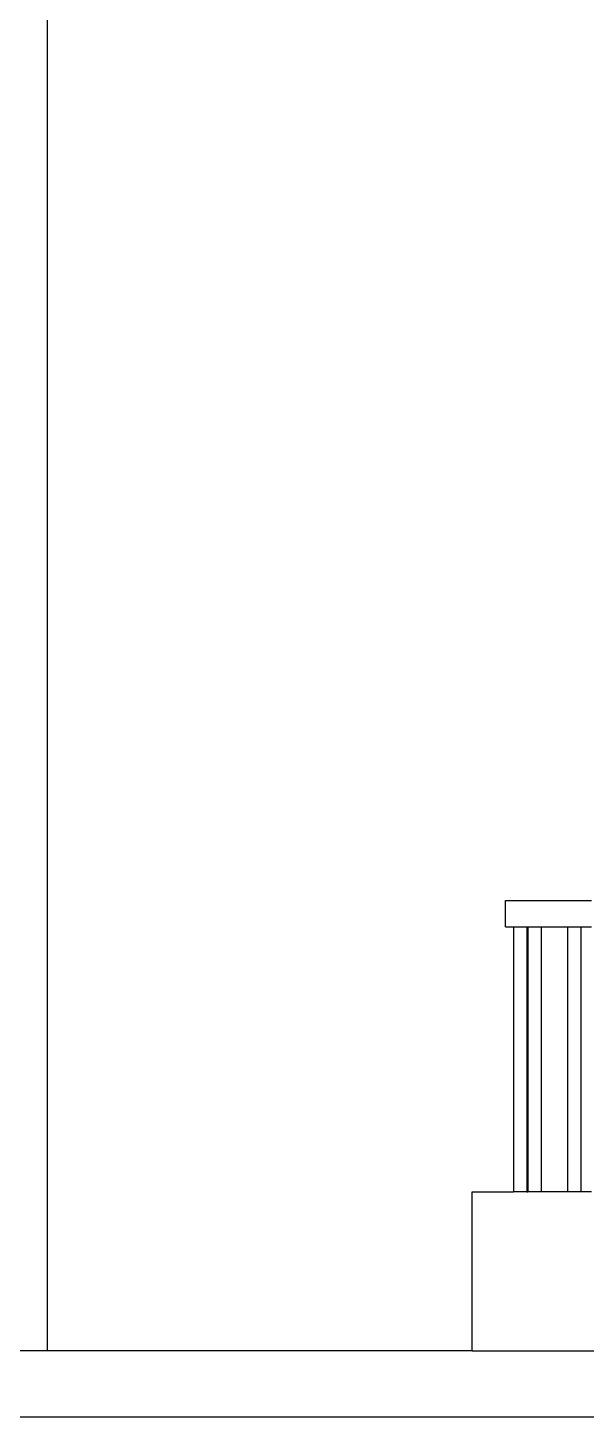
# Model space of a CAD drawing. Header units: inches. Extents: x 5914 to 162157, y -20538 to 282354.
# Drawn here: x 154470.5 to 154510.8, y -20169.6 to -20069.2 of the extents above; entities that cross this region are included whole.
import ezdxf

# ---------------------------------------------------------------- set-up
doc = ezdxf.new("R2010")
doc.units = ezdxf.units.IN
doc.header["$MEASUREMENT"] = 0
doc.layers.add('ELE1 RA', color=1, linetype='Continuous', lineweight=30)
doc.layers.add('HATCH RA', color=8, linetype='Continuous', lineweight=5)

# ---------------------------------------------------------------- blocks, each defined once
blk = doc.blocks.new('TDG')
at = {"layer": 'ELE1 RA'}
for p, q in [((159083.74, -15851.96), (159083.74, -15739.96)), ((159118.28, -15819.96), (159118.28, -15817.96)), ((159118.28, -15817.96), (159124.78, -15817.96)), ((159118.28, -15819.96), (159118.9, -15819.96)), ((159118.9, -15819.96), (159118.9, -15839.96)), ((159118.9, -15819.96), (159119.9, -15819.96)), ((159119.9, -15819.96), (159119.9, -15839.96)), ((159119.9, -15819.96), (159119.97, -15819.96)), ((159119.97, -15819.96), (159119.97, -15839.96)), ((159119.97, -15819.96), (159120.97, -15819.96)), ((159120.97, -15819.96), (159120.97, -15839.96)), ((159120.97, -15819.96), (159122.97, -15819.96)), ((159122.97, -15819.96), (159122.97, -15839.96)), ((159122.97, -15819.96), (159123.97, -15819.96)), ((159123.97, -15819.96), (159123.97, -15839.96)), ((159123.97, -15819.96), (159124.78, -15819.96)), ((159115.78, -15851.96), (159115.78, -15839.96)), ((159115.78, -15839.96), (159118.9, -15839.96)), ((159119.9, -15839.96), (159118.9, -15839.96)), ((159119.9, -15839.96), (159119.97, -15839.96)), ((159120.97, -15839.96), (159119.97, -15839.96)), ((159122.97, -15839.96), (159120.97, -15839.96)), ((159123.97, -15839.96), (159122.97, -15839.96)), ((159124.78, -15839.96), (159123.97, -15839.96)), ((159083.74, -15851.96), (159080.74, -15851.96)), ((159115.78, -15851.96), (159083.74, -15851.96)), ((159115.78, -15851.96), (159193.78, -15851.96)), ((159202.78, -15856.96), (159005.74, -15856.96))]:
    blk.add_line(p, q, dxfattribs=at)

msp = doc.modelspace()

# ---------------------------------------------------------------- block references
at = {"layer": 'HATCH RA', "xscale": 0.9568106312292479, "yscale": 0.9568106312292479, "zscale": 0.9568106312292479}
msp.add_blockref('TDG', (2258.92, -4997.45), dxfattribs=at)

doc.saveas('drawing.dxf')
